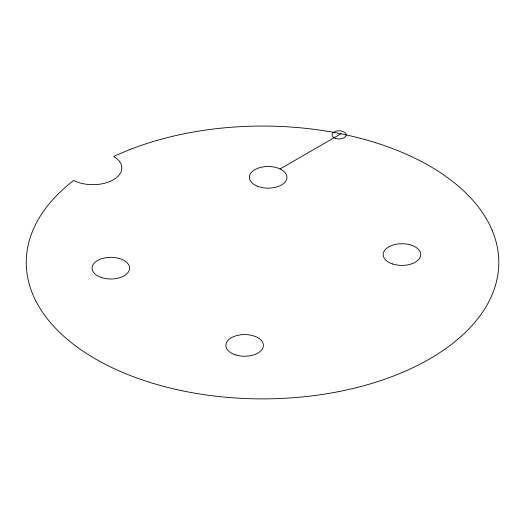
<?xml version="1.0" encoding="UTF-8"?>
<svg xmlns="http://www.w3.org/2000/svg" width="525" height="525" viewBox="0 0 525 525"><rect width="100%" height="100%" fill="white"/><g stroke="black" fill="none" stroke-linecap="round" stroke-linejoin="round"><path stroke-width="0.79" d="M280.074 168.945L340.955 133.796M335.56 138.41A7.074 4.088 0 0 0 346.172 134.873A7.074 4.088 0 0 0 335.56 131.335A7.074 4.088 0 0 0 335.56 138.41M257.657 186.296A18.769 10.835 0 0 0 286.893 178.093A18.769 10.835 0 0 0 259.973 167.58A18.769 10.835 0 0 0 257.657 186.296M101.456 277.541A18.769 10.835 0 0 0 129.609 268.157A18.769 10.835 0 0 0 101.456 258.779A18.769 10.835 0 0 0 101.456 277.541M235.246 354.788A18.769 10.835 0 0 0 263.399 345.404A18.769 10.835 0 0 0 235.246 336.02A18.769 10.835 0 0 0 235.246 354.788M392.582 263.95A18.769 10.835 0 0 0 420.735 254.566A18.769 10.835 0 0 0 392.582 245.182A18.769 10.835 0 0 0 392.582 263.95M492.102 230.206A236.276 136.415 0 0 0 113.84 156.457A28.941 16.708 0 0 1 113.695 179.57A28.941 16.708 0 0 1 73.69 180.482A236.276 136.415 0 0 0 214.889 396.086A236.276 136.415 0 0 0 492.102 230.206"/></g></svg>
